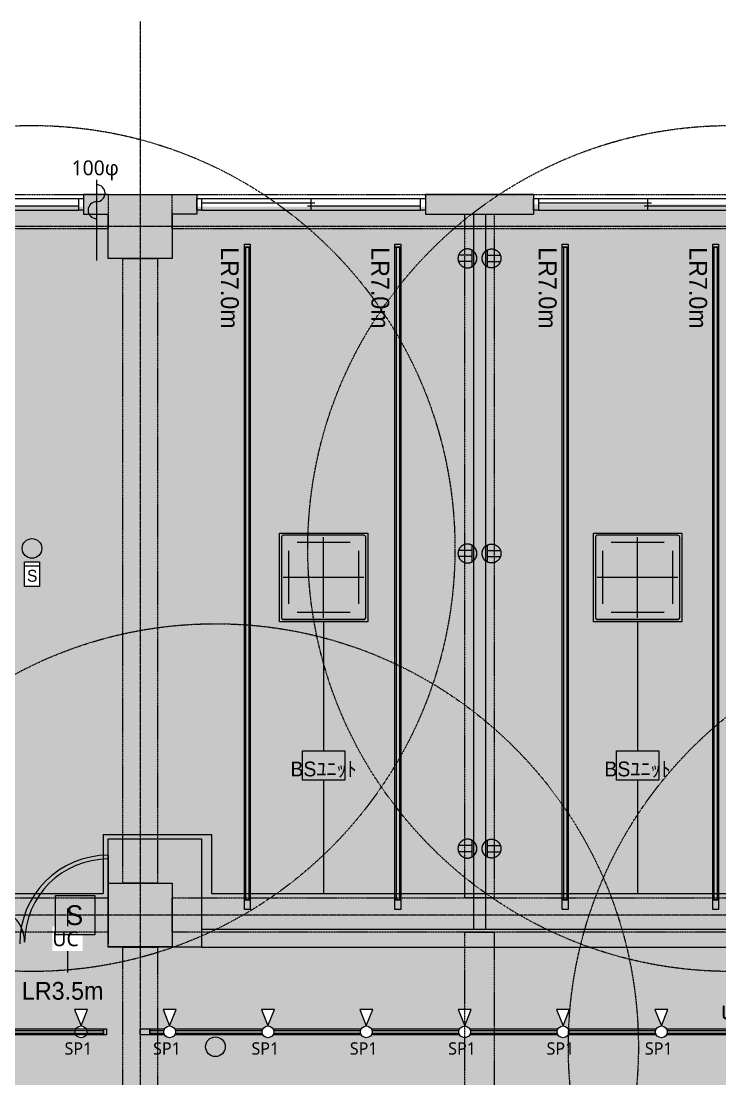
# Model space of a CAD drawing. Header units: millimetres. Extents: x -376000 to 292178, y -193032 to 188048.
# Drawn here: x -122040 to -114937, y 62184 to 72936 of the extents above; entities that cross this region are included whole.
import ezdxf

# ---------------------------------------------------------------- set-up
doc = ezdxf.new("R2010")
doc.units = ezdxf.units.MM
for name, pattern in [('VW-01 短破線', [2.116125, 1.058062, -1.058062]), ('ラインタイプ-1', [2.116531, 1.058062, -1.058469]), ('ラインタイプ-28', [1.058161, 0.705383, -0.352778]), ('ラインタイプ-6', [5.291531, 3.175, -1.058062, 0.352704, -0.705764])]:
    doc.linetypes.add(name, pattern=pattern)
for name, color, linetype, lineweight, true_color in [('02_0.25', 1, 'Continuous', 25, 0xff0000), ('03_0.15', 7, 'Continuous', 15, 0x990099), ('04_0.10', 7, 'Continuous', 9, 0x0099ff), ('05_0.05点線', 9, 'ラインタイプ-28', 5, 0x808080), ('06一点鎖線', 7, 'ラインタイプ-6', 9, 0x9999ff), ('08_ハッチ・色', 7, 'Continuous', 5, 0x888888)]:
    doc.layers.add(name, color=color, linetype=linetype, lineweight=lineweight, true_color=true_color)
for name, color, linetype, lineweight in [('07_文字・記号', 7, 'Continuous', 9), ('_セキュリティー (2D)', 7, 'Continuous', 5), ('_塗（エリア） (2D)', 7, 'Continuous', 5), ('_塗（壁） (2D)', 7, 'Continuous', 5), ('_天井プロット (2D)', 7, 'Continuous', 5), ('_平面図(既存部) (2D)', 7, 'Continuous', 5), ('_平面図（新設） (2D)', 7, 'Continuous', 5), ('_梁 (2D)', 7, 'Continuous', 5), ('_給排水ガス (2D)', 7, 'Continuous', 5), ('_解体部 (2D)', 7, 'Continuous', 5), ('天伏図', 7, 'Continuous', 5)]:
    doc.layers.add(name, color=color, linetype=linetype, lineweight=lineweight)
doc.styles.add('Yu Gothic UI (bold)', font='Yu Gothic UI.ttf')
doc.styles.add('Yu Gothic UI Semilight', font='Yu Gothic UI Semilight.ttf')
doc.styles.add('ＭＳ Ｐゴシック', font='MS PGothic.ttf')

# ---------------------------------------------------------------- blocks, each defined once
blk = doc.blocks.new('給排水ガス (2D)')
at = {"layer": '07_文字・記号', "color": 5, "lineweight": 18, "true_color": 0x0000ff}
for p, q in [((-118965, 66831), (-118965, 65519)), ((-115773, 66831), (-115773, 65519)), ((-118965, 65219), (-118965, 64068)), ((-115773, 65219), (-115773, 64068)), ((-121206, 64668), (-120106, 64668)), ((-121206, 64668), (-121206, 64068)), ((-120106, 64668), (-120106, 64068)), ((-124655, 64068), (-121206, 64068)), ((-120106, 64068), (-114306, 64068))]:
    blk.add_line(p, q, dxfattribs=at)
blk = doc.blocks.new('塗（エリア） (2D)')
at = {"layer": '08_ハッチ・色', "linetype": 'Continuous', "lineweight": 0, "true_color": 0x98d8ff, "transparency": 33554559}
for points in [[(-117380, 71074), (-110968, 71074), (-110968, 63569), (-117380, 63569)], [(-124930, 71049), (-117380, 71049), (-117380, 63569), (-124930, 63569)]]:
    blk.add_hatch(color=141, dxfattribs=at).paths.add_polyline_path(points)
at = {"layer": '08_ハッチ・色', "linetype": 'Continuous', "lineweight": 0, "true_color": 0xd9d2ae, "transparency": 33554559}
blk.add_hatch(color=9, dxfattribs=at).paths.add_polyline_path([(-126530, 63586), (-126530, 63586), (-126530, 65249), (-124930, 65249), (-124930, 63569), (-106643, 63569), (-106643, 67762), (-105240, 67762), (-105240, 65249), (-101330, 65249), (-99930, 65249), (-99930, 63449), (-99930, 61724), (-126530, 61724)])
blk = doc.blocks.new('塗（壁） (2D)')
at = {"layer": '02_0.25', "linetype": 'Continuous', "lineweight": 0, "true_color": 0xaaaaaa}
for points in [[(-121405, 70974), (-121405, 71174), (-121155, 71174), (-121155, 70974)], [(-121155, 71174), (-120505, 71174), (-120505, 70524), (-121155, 70524)], [(-120505, 70974), (-120505, 71174), (-120255, 71174), (-120255, 70974)], [(-117930, 70974), (-117930, 71174), (-116830, 71174), (-116830, 70974)], [(-121155, 64174), (-120505, 64174), (-120505, 63524), (-121155, 63524)]]:
    blk.add_hatch(color=253, dxfattribs=at).paths.add_polyline_path(points)
at = {"layer": '08_ハッチ・色', "linetype": 'Continuous', "lineweight": 0}
blk.add_hatch(color=120, dxfattribs=at).paths.add_polyline_path([(-117443, 70974), (-117318, 70974), (-117318, 63704), (-117443, 63704)])
at = {"layer": '02_0.25', "flags": 128}
blk.add_lwpolyline([(-121155, 64174), (-120505, 64174), (-120505, 63524), (-121155, 63524)], close=True, dxfattribs=at)
at = {"layer": '08_ハッチ・色', "color": 253, "linetype": 'Continuous', "true_color": 0xaaaaaa}
for points in [[(-121155, 64174), (-120205, 64174), (-121155, 64624), (-120205, 64624)], [(-120205, 63524), (-120205, 64174), (-120505, 63524), (-120505, 64174)], [(-120205, 63524), (-114255, 63524), (-120205, 63704), (-114255, 63704)]]:
    blk.add_solid(points, dxfattribs=at)
blk = doc.blocks.new('グループ-31')
at = {"layer": '02_0.25', "flags": 128}
for points in [[(-1162, 60), (-1113, 60), (-1113, -60), (-1162, -60)], [(1113, 60), (1162, 60), (1162, -60), (1113, -60)]]:
    blk.add_lwpolyline(points, close=True, dxfattribs=at)
at = {"layer": '03_0.15'}
for p, q in [((-1113, 15), (37, 15)), ((0, -60), (0, 60)), ((-37, -15), (1113, -15))]:
    blk.add_line(p, q, dxfattribs=at)
at = {"layer": '04_0.10'}
for p, q in [((-1113, 60), (1113, 60)), ((-1113, -60), (1113, -60))]:
    blk.add_line(p, q, dxfattribs=at)
blk = doc.blocks.new('シンボル-2')
at = {"layer": '02_0.25', "color": 7}
blk.add_blockref('グループ-31', (0, 0), dxfattribs=at)
blk = doc.blocks.new('平面図(既存部) (2D)')
at = {"layer": '02_0.25'}
for p, q in [((-121405.237, 71173.559), (-121405.237, 70973.559)), ((-121155.237, 71173.559), (-121405.237, 71173.559)), ((-121155.237, 71173.559), (-120505.237, 71173.559)), ((-120505.237, 71173.559), (-120255.237, 71173.559)), ((-120255.237, 71173.559), (-120255.237, 70973.559)), ((-117930.237, 71173.559), (-117930.237, 70973.559)), ((-116830.237, 71173.559), (-117930.237, 71173.559)), ((-116830.237, 71173.559), (-116830.237, 70973.559)), ((-121405.237, 70973.559), (-121155.237, 70973.559)), ((-121154.851, 70523.559), (-121155.237, 70973.559)), ((-120255.237, 70973.559), (-120505.237, 70973.559)), ((-120505.237, 70973.559), (-120505.237, 70523.559)), ((-117930.237, 70973.559), (-116830.237, 70973.559)), ((-120505.237, 70523.559), (-121154.851, 70523.559)), ((-121155.237, 64173.559), (-121155.237, 64623.559)), ((-121155.237, 64623.559), (-120205.237, 64623.559)), ((-120205.237, 64623.559), (-120205.237, 63703.559)), ((-121154.851, 63523.559), (-121155.237, 64173.559)), ((-121155.237, 64173.559), (-120505.237, 64173.559)), ((-120505.237, 64173.559), (-120505.237, 63523.559)), ((-120205.237, 63703.559), (-120205.237, 63523.559)), ((-120205.237, 63703.559), (-114255.237, 63703.559)), ((-121155.237, 63523.559), (-121155.237, 63613.559)), ((-120505.237, 63523.559), (-121154.851, 63523.559)), ((-120205.237, 63523.559), (-120505.237, 63523.559)), ((-120205.237, 63523.559), (-114255.237, 63523.559))]:
    blk.add_line(p, q, dxfattribs=at)
at = {"layer": '06一点鎖線'}
for p, q in [((-120830.237, 72935.684), (-120830.237, 54935.684)), ((-96430.237, 70848.559), (-131430.237, 70848.559)), ((-96430.237, 63848.559), (-131430.237, 63848.559))]:
    blk.add_line(p, q, dxfattribs=at)
at = {"layer": '04_0.10', "color": 7}
for p in [(-122567.737, 71073.559), (-119092.737, 71073.559), (-115667.737, 71073.559)]:
    blk.add_blockref('シンボル-2', p, dxfattribs=at)
blk = doc.blocks.new('解体部 (2D)')
at = {"layer": '02_0.25'}
for centre, radius, start, end in [((-121155.237, 63568.559), 850.015, 90, 179.6629699), ((-122355.237, 63573.559), 350, 0, 90)]:
    blk.add_arc(centre, radius, start, end, dxfattribs=at)
blk = doc.blocks.new('グループ-489')
at = {"layer": '04_0.10'}
blk.add_line((-121155, 64457), (-121155, 63557), dxfattribs=at)
blk.add_arc((-121155, 63557), 900, 90, 180, dxfattribs=at)
blk = doc.blocks.new('平面図（新設） (2D)')
at = {"layer": '02_0.25'}
for p, q in [((-117442.737, 70973.559), (-117442.737, 63703.559)), ((-117317.737, 70973.559), (-117317.737, 63703.559))]:
    blk.add_line(p, q, dxfattribs=at)
at = {"layer": '04_0.10'}
blk.add_blockref('グループ-489', (0, 0), dxfattribs=at)
blk = doc.blocks.new('グループ-1166')
at = {"layer": '07_文字・記号', "linetype": 'Continuous', "lineweight": 0, "true_color": 0x02abea}
blk.add_hatch(color=140, dxfattribs=at).paths.add_polyline_path([(-450, 450), (450, 450), (450, -450), (-450, -450)])
at = {"layer": '07_文字・記号'}
for p, q in [((-428, 410), (-428, -410)), ((410, 428), (-410, 428)), ((270, 356), (-270, 356)), ((0, -410), (0, 410)), ((428, -410), (428, 410)), ((-356, 270), (-356, -270)), ((356, 270), (356, -270)), ((410, 0), (-410, 0)), ((410, -428), (-410, -428)), ((270, -356), (-270, -356))]:
    blk.add_line(p, q, dxfattribs=at)
at = {"layer": '07_文字・記号', "flags": 128}
blk.add_lwpolyline([(-450, 450), (450, 450), (450, -450), (-450, -450)], close=True, dxfattribs=at)
for points in [[(-410, 428, 0.198861), (-422, 422, 0.198934), (-428, 410)], [(-410, 428, 0.414132), (-428, 410), (-428, -410)], [(428, 410, 0.414296), (410, 428), (-410, 428)], [(428, 410, 0.198964), (422, 422, 0.198891), (410, 428)], [(410, -428, 0.414132), (428, -410), (428, 410)], [(-428, -410, 0.198964), (-422, -422, 0.198891), (-410, -428)], [(-428, -410, 0.198964), (-422, -422, 0.198891), (-410, -428)], [(-428, -410, 0.414296), (-410, -428), (410, -428)], [(410, -428, 0.198861), (422, -422, 0.198934), (428, -410)]]:
    blk.add_lwpolyline(points, format="xyb", dxfattribs=at)
at = {"layer": '07_文字・記号', "insert": (0, 238), "char_height": 1.51, "attachment_point": 2, "line_spacing_factor": 0.99804, "style": 'ＭＳ Ｐゴシック'}
blk.add_mtext('AC', dxfattribs=at)
blk = doc.blocks.new('シンボル-5')
at = {"layer": '07_文字・記号'}
blk.add_blockref('グループ-1166', (0, 0), dxfattribs=at)
blk = doc.blocks.new('2口コンセント')
at = {"layer": '07_文字・記号', "linetype": 'Continuous', "lineweight": 0, "true_color": 0x63c3ff}
blk.add_hatch(color=151, dxfattribs=at).paths.add_polyline_path([(96, 0), (96, -6), (95, -13), (94, -19), (93, -25), (91, -31), (89, -37), (86, -42), (83, -48), (80, -53), (76, -59), (72, -63), (68, -68), (63, -72), (59, -76), (53, -80), (48, -83), (42, -86), (37, -89), (31, -91), (25, -93), (19, -94), (13, -95), (6, -96), (0, -96), (-6, -96), (-13, -95), (-19, -94), (-25, -93), (-31, -91), (-37, -89), (-42, -86), (-48, -83), (-53, -80), (-59, -76), (-63, -72), (-68, -68), (-72, -63), (-76, -59), (-80, -53), (-83, -48), (-86, -42), (-89, -37), (-91, -31), (-93, -25), (-94, -19), (-95, -13), (-96, -6), (-96, 0), (-96, 6), (-95, 13), (-94, 19), (-93, 25), (-91, 31), (-89, 37), (-86, 42), (-83, 48), (-80, 53), (-76, 59), (-72, 63), (-68, 68), (-63, 72), (-59, 76), (-53, 80), (-48, 83), (-42, 86), (-37, 89), (-31, 91), (-25, 93), (-19, 94), (-13, 95), (-6, 96), (0, 96), (6, 96), (13, 95), (19, 94), (25, 93), (31, 91), (37, 89), (42, 86), (48, 83), (53, 80), (59, 76), (63, 72), (68, 68), (72, 63), (76, 59), (80, 53), (83, 48), (86, 42), (89, 37), (91, 31), (93, 25), (94, 19), (95, 13), (96, 6)])
at = {"layer": '07_文字・記号', "linetype": 'Continuous', "lineweight": 0}
h = blk.add_hatch(color=7, dxfattribs=at)
edge = h.paths.add_edge_path()
edge.add_arc((0, 0), 96, 27.8181, 90)
edge.add_arc((0, 0), 96, 90, 152.1819)
edge.add_line((-85, 45), (85, 45))
at = {"layer": '07_文字・記号', "color": 7, "linetype": 'Continuous', "lineweight": 5}
for p, q in [((-32, 45), (-32, -91)), ((32, 45), (32, -91))]:
    blk.add_line(p, q, dxfattribs=at)
at = {"layer": '07_文字・記号', "color": 7, "linetype": 'Continuous', "lineweight": 5, "flags": 128}
blk.add_lwpolyline([(85, 45, 0.278179), (0, 96, 0.278179), (-85, 45), (85, 45)], format="xyb", close=True, dxfattribs=at)
at = {"layer": '07_文字・記号', "color": 7, "linetype": 'Continuous', "lineweight": 5}
blk.add_open_spline([(96, 0), (96, -26), (70, -70), (26, -96), (-26, -96), (-70, -70), (-96, -26), (-96, 26), (-70, 70), (-26, 96), (26, 96), (70, 70), (96, 26), (96, 0)], degree=2, dxfattribs=at)
blk = doc.blocks.new('グループ-1172')
at = {"color": 255, "linetype": 'Continuous', "lineweight": 5}
blk.add_wipeout([(-122005, 67439), (-121855, 67439), (-121855, 67189), (-122005, 67189)], dxfattribs=at).dxf.layer = '天伏図'
at = {"layer": '天伏図', "color": 82, "linetype": 'Continuous', "lineweight": 5, "true_color": 0x1ade00}
blk.add_line((-122005, 67398), (-121855, 67398), dxfattribs=at)
at = {"layer": '天伏図', "color": 82, "linetype": 'Continuous', "lineweight": 5, "true_color": 0x1ade00, "flags": 128}
blk.add_lwpolyline([(-122005, 67439), (-121855, 67439), (-121855, 67189), (-122005, 67189)], close=True, dxfattribs=at)
at = {"layer": '天伏図', "color": 82, "true_color": 0x1ade00, "insert": (-121981, 67358), "char_height": 121, "attachment_point": 1, "line_spacing_factor": 1.006145, "style": 'ＭＳ Ｐゴシック'}
blk.add_mtext('S', dxfattribs=at)
blk = doc.blocks.new('LR4m')
at = {"layer": '07_文字・記号', "color": 160, "linetype": 'Continuous', "lineweight": 5, "true_color": 0x003dff, "transparency": 33554687, "flags": 128}
for points in [[(48, 4945), (48, 5045), (108, 5045), (108, 4945)], [(48, -1690), (48, 4945), (108, 4945), (108, -1690)], [(62, -1690), (62, 4945), (92, 4945), (92, -1690)], [(48, -1720), (48, -1690), (108, -1690), (108, -1720)]]:
    blk.add_lwpolyline(points, close=True, dxfattribs=at)
at = {"layer": '07_文字・記号', "color": 160, "true_color": 0x003dff, "insert": (257, -1275), "char_height": 180.9, "attachment_point": 5, "rotation": 90, "line_spacing_factor": 1.007907, "style": 'ＭＳ Ｐゴシック'}
blk.add_mtext('LR7.0m', dxfattribs=at)
blk = doc.blocks.new('グループ-1184')
at = {"color": 255}
blk.add_wipeout([(67, 218), (-67, 218), (0, 52)], dxfattribs=at).dxf.layer = '07_文字・記号'
at = {"layer": '07_文字・記号', "color": 160, "true_color": 0x003dff, "flags": 128}
blk.add_lwpolyline([(67, 218), (-67, 218), (0, 52)], close=True, dxfattribs=at)
at = {"color": 255}
blk.add_wipeout([(38, -55), (33, -58), (28, -61), (23, -64), (17, -66), (11, -67), (5, -68), (0, -68), (-6, -68), (-12, -67), (-18, -66), (-23, -64), (-29, -61), (-34, -58), (-38, -54), (-43, -50), (-47, -46), (-50, -41), (-53, -36), (-56, -31), (-58, -25), (-59, -20), (-60, -14), (-60, -8), (-60, -2), (-59, 4), (-57, 10), (-55, 15), (-53, 20), (-50, 25), (-46, 30), (-42, 34), (-38, 38), (-33, 42), (-28, 45), (-23, 47), (-17, 49), (-11, 51), (-5, 51), (0, 52), (6, 51), (12, 50), (18, 49), (23, 47), (29, 44), (34, 41), (38, 38), (43, 34), (47, 29), (50, 25), (53, 20), (56, 14), (58, 9), (59, 3), (60, -3), (60, -9), (60, -15), (59, -20), (57, -26), (55, -32), (53, -37), (50, -42), (46, -47), (42, -51)], dxfattribs=at).dxf.layer = '07_文字・記号'
at = {"layer": '07_文字・記号', "color": 160, "true_color": 0x003dff}
blk.add_circle((0, -8), 60, dxfattribs=at)
blk = doc.blocks.new('照明(スポット)-1')
at = {"layer": '07_文字・記号', "color": 160, "true_color": 0x003dff, "transparency": 33554687, "insert": (-168, -114), "char_height": 125.6, "attachment_point": 1, "line_spacing_factor": 1.03018, "style": 'Yu Gothic UI (bold)'}
blk.add_mtext('SP1', dxfattribs=at)
at = {"layer": '07_文字・記号', "color": 160, "true_color": 0x003dff}
blk.add_blockref('グループ-1184', (0, 0), dxfattribs=at)
blk = doc.blocks.new('グループ-1329')
at = {"layer": '07_文字・記号', "linetype": 'Continuous', "lineweight": 0, "true_color": 0x02abea, "transparency": 33554687}
blk.add_hatch(color=140, dxfattribs=at).paths.add_polyline_path([(-115558, 65519), (-115558, 65219), (-115988, 65219), (-115988, 65519)])
at = {"layer": '07_文字・記号', "color": 7, "linetype": 'Continuous', "lineweight": 5, "transparency": 33554687, "flags": 128}
blk.add_lwpolyline([(-115558, 65519), (-115558, 65219), (-115988, 65219), (-115988, 65519)], close=True, dxfattribs=at)
at = {"layer": '07_文字・記号', "color": 7, "insert": (-115773, 65409), "char_height": 150.8, "attachment_point": 2, "line_spacing_factor": 1.006498, "style": 'ＭＳ Ｐゴシック'}
blk.add_mtext('BSﾕﾆｯﾄ', dxfattribs=at)
blk = doc.blocks.new('グループ-1330')
at = {"layer": '07_文字・記号', "linetype": 'Continuous', "lineweight": 0, "true_color": 0x02abea, "transparency": 33554687}
blk.add_hatch(color=140, dxfattribs=at).paths.add_polyline_path([(-118750, 65519), (-118750, 65219), (-119180, 65219), (-119180, 65519)])
at = {"layer": '07_文字・記号', "color": 7, "linetype": 'Continuous', "lineweight": 5, "transparency": 33554687, "flags": 128}
blk.add_lwpolyline([(-118750, 65519), (-118750, 65219), (-119180, 65219), (-119180, 65519)], close=True, dxfattribs=at)
at = {"layer": '07_文字・記号', "color": 7, "insert": (-118965, 65409), "char_height": 150.8, "attachment_point": 2, "line_spacing_factor": 1.006498, "style": 'ＭＳ Ｐゴシック'}
blk.add_mtext('BSﾕﾆｯﾄ', dxfattribs=at)
blk = doc.blocks.new('シンボル-17')
at = {"layer": '07_文字・記号', "color": 160, "linetype": 'Continuous', "lineweight": 5, "true_color": 0x003dff, "transparency": 33554687, "flags": 128}
for points in [[(1620, -298), (-1650, -298), (-1650, -238), (1620, -238)], [(-1550, -298), (-1650, -298), (-1650, -238), (-1550, -238)], [(1620, -283), (-1550, -283), (-1550, -253), (1620, -253)], [(1650, -298), (1620, -298), (1620, -238), (1650, -238)]]:
    blk.add_lwpolyline(points, close=True, dxfattribs=at)
at = {"layer": '07_文字・記号', "color": 160, "true_color": 0x003dff, "insert": (1205, 148), "char_height": 180.9, "attachment_point": 5, "line_spacing_factor": 1.007907, "style": 'ＭＳ Ｐゴシック'}
blk.add_mtext('LR3.5m', dxfattribs=at)
blk = doc.blocks.new('非常用照明')
at = {"layer": '07_文字・記号', "linetype": 'Continuous', "lineweight": 0, "true_color": 0x00d136}
h = blk.add_hatch(color=102, dxfattribs=at)
edge = h.paths.add_edge_path()
edge.add_arc((0, 0), 100, 0, 360)
at = {"layer": '07_文字・記号', "color": 92, "true_color": 0x14b500}
blk.add_circle((0, 0), 100, dxfattribs=at)
blk = doc.blocks.new('天井プロット (2D)')
at = {"layer": '02_0.25'}
for p, q in [((-121273, 71321), (-121273, 70503)), ((-121568, 63914), (-121568, 63264))]:
    blk.add_line(p, q, dxfattribs=at)
at = {"layer": '02_0.25', "lineweight": 25, "flags": 128}
for points in [[(-121273, 70504), (-121273, 70503), (-121273, 70504)], [(-121568, 63265), (-121568, 63264), (-121569, 63265)]]:
    blk.add_lwpolyline(points, dxfattribs=at)
at = {"layer": '02_0.25'}
for centre, start, end in [((-121273, 71186), 270, 90), ((-121273, 71014), 90, 270)]:
    blk.add_arc(centre, 86, start, end, dxfattribs=at)
at = {"layer": '07_文字・記号', "color": 100, "linetype": 'VW-01 短破線', "true_color": 0x00ff3f}
blk.add_circle((-114826, 67575), 4300, dxfattribs=at)
at = {"layer": '07_文字・記号', "color": 7}
for p, rotation in [((-119663, 68949), 180), ((-118133, 68949), 180), ((-116431, 68949), 180), ((-114901, 68949), 180), ((-115786, 62583), 90)]:
    blk.add_blockref('LR4m', p, dxfattribs=dict(at, rotation=rotation))
at = {"layer": '07_文字・記号', "color": 7, "transparency": 33554687, "rotation": 270}
for p in [(-117503, 70524), (-117503, 67524), (-117503, 64524)]:
    blk.add_blockref('2口コンセント', p, dxfattribs=at)
at = {"layer": '07_文字・記号', "color": 7, "transparency": 33554687, "xscale": -1, "rotation": 90}
for p in [(-117258, 70524), (-117258, 67524), (-117258, 64524)]:
    blk.add_blockref('2口コンセント', p, dxfattribs=at)
at = {"layer": '07_文字・記号', "color": 7}
for name, p in [('シンボル-5', (-118965, 67281)), ('シンボル-5', (-115773, 67281)), ('非常用照明', (-120065, 62510))]:
    blk.add_blockref(name, p, dxfattribs=at)
at = {"layer": '07_文字・記号', "color": 82, "true_color": 0x1ade00, "transparency": 33554687}
blk.add_blockref('グループ-1172', (0, 0), dxfattribs=at)
at = {"layer": '07_文字・記号', "color": 7, "transparency": 33554687}
for name in ['グループ-1330', 'グループ-1329']:
    blk.add_blockref(name, (0, 0), dxfattribs=at)
at = {"layer": '07_文字・記号'}
blk.add_blockref('照明(スポット)-1', (-121431, 62669), dxfattribs=at)
at = {"layer": '04_0.10', "insert": (-121527, 71520), "char_height": 150.8, "attachment_point": 1, "line_spacing_factor": 1.005088, "style": 'Yu Gothic UI Semilight'}
blk.add_mtext('100φ', dxfattribs=at)
at = {"layer": '02_0.25', "color": 7}
blk.add_blockref('シンボル-17', (-122823, 62929), dxfattribs=at)
at = {"layer": '07_文字・記号', "color": 7}
blk.add_blockref('非常用照明', (-121930, 67575), dxfattribs=at)
at = {"layer": '07_文字・記号'}
for p in [(-120531, 62669), (-119531, 62669), (-118531, 62669), (-117531, 62669), (-116531, 62669), (-115531, 62669)]:
    blk.add_blockref('照明(スポット)-1', p, dxfattribs=at)
at = {"color": 255}
blk.add_wipeout([(-121723, 63484), (-121414, 63484), (-121414, 63734), (-121723, 63734)], dxfattribs=at).dxf.layer = '04_0.10'
at = {"layer": '07_文字・記号', "color": 100, "linetype": 'VW-01 短破線', "true_color": 0x00ff3f}
for centre in [(-121930, 67575), (-120065, 62510), (-112177, 62510), (-125715, 59280)]:
    blk.add_circle(centre, 4300, dxfattribs=at)
at = {"layer": '04_0.10', "insert": (-121723, 63683), "char_height": 150.8, "attachment_point": 1, "line_spacing_factor": 1.005088, "style": 'Yu Gothic UI Semilight'}
blk.add_mtext('UC', dxfattribs=at)
blk = doc.blocks.new('グループ-1466')
at = {"layer": '04_0.10', "linetype": 'Continuous', "lineweight": 0, "true_color": 0xc1d9af}
blk.add_hatch(color=9, dxfattribs=at).paths.add_polyline_path([(-200, 200), (200, 200), (200, -200), (-200, -200)])
at = {"layer": '04_0.10', "color": 7, "flags": 128}
blk.add_lwpolyline([(-200, 200), (200, 200), (200, -200), (-200, -200)], close=True, dxfattribs=at)
at = {"layer": '04_0.10', "color": 9, "linetype": 'Continuous', "true_color": 0xc1d9af}
blk.add_solid([(-94, -167), (94, -167), (-94, 167), (94, 167)], dxfattribs=at)
blk.add_solid([(-94, -167), (94, -167), (-94, 167), (94, 167)], dxfattribs=at)
at = {"layer": '04_0.10', "color": 157, "true_color": 0x20618e, "insert": (-94, 99), "char_height": 201, "attachment_point": 1, "line_spacing_factor": 1.007555, "style": 'ＭＳ Ｐゴシック'}
blk.add_mtext('S', dxfattribs=at)
blk = doc.blocks.new('AT錠')
at = {"layer": '04_0.10'}
blk.add_blockref('グループ-1466', (0, 0), dxfattribs=at)
blk = doc.blocks.new('セキュリティー (2D)')
at = {"layer": '04_0.10', "color": 7}
blk.add_blockref('AT錠', (-121491, 63849), dxfattribs=at)
blk = doc.blocks.new('梁 (2D)')
at = {"layer": '05_0.05点線', "color": 7, "linetype": 'ラインタイプ-1', "flags": 128}
for points in [[(-124855.237, 70823.559), (-124855.237, 71173.559), (-121155.237, 71173.559), (-121155.237, 70823.559)], [(-120505.237, 70823.559), (-120505.237, 71173.559), (-114255.237, 71173.559), (-114255.237, 70823.559)], [(-117530.237, 70973.559), (-117230.237, 70973.559), (-117230.237, 64023.559), (-117530.237, 64023.559)], [(-121005.237, 70523.559), (-120655.237, 70523.559), (-120655.237, 64173.559), (-121005.237, 64173.559)], [(-127405.044, 63673.559), (-127405.044, 64023.559), (-121155.044, 64023.559), (-121155.044, 63673.559)], [(-120505.237, 63673.559), (-120505.237, 64023.559), (-114255.431, 64023.559), (-114255.431, 63673.559)], [(-117530.237, 63673.559), (-117230.237, 63673.559), (-117230.237, 56873.559), (-117530.237, 56873.559)], [(-121005.237, 63523.559), (-120655.237, 63523.559), (-120655.237, 57173.559), (-121005.237, 57173.559)]]:
    blk.add_lwpolyline(points, close=True, dxfattribs=at)

msp = doc.modelspace()

# ---------------------------------------------------------------- block references
at = {"layer": '_塗（エリア） (2D)'}
msp.add_blockref('塗（エリア） (2D)', (0, 0), dxfattribs=at)
at = {"layer": '_塗（壁） (2D)'}
msp.add_blockref('塗（壁） (2D)', (0, 0), dxfattribs=at)
at = {"layer": '_給排水ガス (2D)'}
msp.add_blockref('給排水ガス (2D)', (0, 0), dxfattribs=at)

# ---------------------------------------------------------------- next in the draw order: block references
at = {"layer": '_平面図(既存部) (2D)'}
msp.add_blockref('平面図(既存部) (2D)', (0, 0), dxfattribs=at)

# ---------------------------------------------------------------- next in the draw order: block references
at = {"layer": '_解体部 (2D)'}
msp.add_blockref('解体部 (2D)', (0, 0), dxfattribs=at)

# ---------------------------------------------------------------- next in the draw order: block references
at = {"layer": '_平面図（新設） (2D)'}
msp.add_blockref('平面図（新設） (2D)', (0, 0), dxfattribs=at)

# ---------------------------------------------------------------- next in the draw order: block references
at = {"layer": '_天井プロット (2D)'}
msp.add_blockref('天井プロット (2D)', (0, 0), dxfattribs=at)

# ---------------------------------------------------------------- next in the draw order: block references
at = {"layer": '_セキュリティー (2D)'}
msp.add_blockref('セキュリティー (2D)', (0, 0), dxfattribs=at)

# ---------------------------------------------------------------- next in the draw order: block references
at = {"layer": '_梁 (2D)'}
msp.add_blockref('梁 (2D)', (0, 0), dxfattribs=at)

doc.saveas('drawing.dxf')
